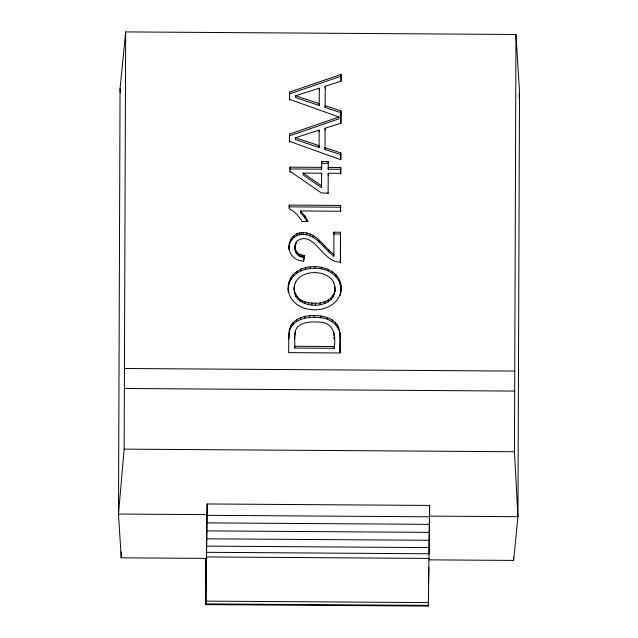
<?xml version="1.0" encoding="UTF-8"?>
<svg xmlns="http://www.w3.org/2000/svg" width="638" height="638" viewBox="0 0 638 638"><rect width="100%" height="100%" fill="white"/><g stroke="black" fill="none" stroke-linecap="round" stroke-linejoin="round"><path stroke-width="0.96" d="M428.967 559.861L513.622 560.419L513.63 557.445M513.622 560.419L517.944 516.7L519.499 91.362L515.975 34.492L125.678 31.9L120.056 88.714L118.501 514.045L121.212 557.819L206.864 558.386M205.962 558.394L205.891 604.625L428.345 606.1L429.629 505.432L207.167 503.956L206.991 514.635L118.501 514.045L124.147 449.136L125.678 31.9M206.098 557.771L206.034 584.089L206.991 514.635M205.891 604.625L207.167 503.956M288.759 337.063L288.695 352.623L340.078 352.958C339.336 343.762 342.135 333.53 337.406 325.005C332.302 317.652 322.653 315.69 314.247 315.467C306.766 315.459 298.736 317.006 293.225 322.445C288.823 326.688 288.982 333.188 288.727 338.858L289.524 329.033M289.237 205.069L289.221 208.825C294.796 211.425 298.911 216.306 302.021 221.482L308.09 221.522L304.852 215.955L300.554 210.979L340.596 211.242L340.612 205.412L289.237 205.069L289.205 206.856L340.58 207.198L340.612 205.412M289.445 142.21L289.5 134.092L338.993 117.041L338.961 118.828L289.469 135.878L289.5 134.092M289.596 100.222L289.652 92.095L341.091 74.375L341.067 81.185L325.244 86.258L325.213 88.044M289.995 172.22L290.035 167.164L321.648 167.371L321.616 169.166L290.003 168.95L290.035 167.164M294.62 348.037C295.553 341.234 292.643 332.565 297.659 326.847C303.066 321.704 311.033 321.719 318.027 322.046C333.961 321.823 336.178 335.054 334.137 348.3L294.62 348.037L294.652 346.243L334.168 346.506L334.137 348.3M319.064 147.458L319.152 130.136L295.41 137.744L295.378 139.539L319.064 147.458L319.096 145.671L295.41 137.744M319.215 105.469L319.303 88.148L295.561 95.756L295.538 97.542L319.215 105.469L319.247 103.675L295.561 95.756M321.552 187.628L321.632 173.209L303.122 173.081L303.09 174.876L321.552 187.628L321.584 185.833L303.122 173.081M321.616 169.166L321.672 161.542L328.259 161.581L328.203 169.206L340.724 169.293L340.756 167.499L328.235 167.419L328.203 169.206M340.756 159.572L340.772 154.707L324.981 149.428L325.085 128.246L340.915 123.174L340.955 110.924L325.173 105.645L325.141 107.439L340.931 112.719L340.891 123.086M325.141 107.439L325.244 86.258M328.115 193.88L328.219 173.249L340.732 173.329L340.756 167.499M289.158 249.96C287.969 242.48 293.663 234.983 301.272 234.457C315.93 233.277 323.562 248.565 333.818 256.237L333.929 232.192L340.517 232.24L340.405 261.979C322.948 263.374 314.167 229.839 297.236 240.861C292.212 246.491 295.633 257.975 304.174 257.114L304.206 255.328C300.195 255.479 296.016 252.999 295.227 248.868M340.054 352.838L340.134 336.665M340.381 262.776L340.517 232.24M340.564 211.09L340.58 207.198M340.7 174.15L340.724 169.293M341.043 81.034L341.091 74.375M324.981 149.428L325.013 147.641L340.804 152.921L340.78 159.723L289.469 141.325M428.521 568.171L428.489 585.564L428.816 567.708M429.629 505.432L429.055 553.967M429.454 516.11L517.944 516.7L514.451 451.728L515.975 34.492M121.212 557.819L121.244 551.87M289.652 92.095L289.62 93.89L341.059 76.169M288.272 287.85L288.432 292.73C282.634 255.942 350.087 259.156 340.285 295.234L340.971 288.232M289.054 248.27C288.153 240.757 293.568 233.197 301.303 232.663C315.962 231.49 323.594 246.778 333.849 254.442L333.818 256.237M289.413 244.769L289.445 242.974M288.248 289.644L288.966 282.538M290.585 241.419L290.617 239.625M288.934 284.333L290.784 279.811L290.816 278.016M289.493 330.827L290.681 327.693L290.713 325.906M292.252 238.995L292.284 237.2M290.681 327.693L291.797 325.882L291.829 324.096M290.784 279.811L293.424 276.166L293.456 274.372M294.333 237.113L294.365 235.318M291.797 325.882L293.193 324.232L293.225 322.445M335.038 288.216C336.314 311.918 290.29 310.594 294.293 286.263C297.834 266.524 336.473 268.51 335.014 290.011L334.599 286.438M295.203 250.662L295.067 245.614M295.203 246.388L295.234 244.593M294.628 293.313L294.293 286.263M295.609 245.04L295.641 243.253M295.857 252.584L295.888 250.79M295.561 283.695L295.585 281.9M296.287 243.788L296.319 241.993M294.684 337.024L294.652 338.81L294.876 333.219M296.806 235.653L296.837 233.867M295.865 296.455L295.896 294.668L294.66 291.526M296.885 254.147L296.917 252.361M293.424 276.166L296.893 273.12L296.925 271.333M293.193 324.232L296.534 321.496L296.566 319.71M298.313 255.455L298.345 253.661M297.651 298.999L297.683 297.212L295.896 294.668M299.302 234.8L299.326 233.006M299.708 256.237L299.74 254.45M300.554 210.979L300.53 212.765L304.82 217.741L307.133 221.721M299.948 301.2L299.98 299.413L297.683 297.212M301.272 234.457L301.303 232.663M301.136 256.739L301.168 254.945M296.893 273.12L301.04 270.831L301.072 269.037M296.534 321.496L300.482 319.494L300.514 317.7M302.643 257.018L302.675 255.224M303.289 234.361L303.321 232.575M302.476 302.707L302.508 300.913L299.98 299.413M304.82 217.741L304.852 215.955M300.482 319.494L304.797 318.187L304.828 316.392M304.996 303.672L305.028 301.886L302.508 300.913M301.04 270.831L305.618 269.292L305.65 267.505M306.814 234.736L306.846 232.942M308.529 304.493L308.561 302.699L305.028 301.886M310.172 235.757L310.204 233.971M305.618 269.292L310.14 268.494L310.172 266.708M304.797 318.187L309.47 317.445L309.502 315.658M311.902 304.884L311.934 303.09L308.561 302.699M313.25 237.336L313.282 235.55M340.939 290.019C341.306 276.382 327.302 267.601 314.749 268.271L314.781 266.477M309.47 317.445L314.215 317.253L314.247 315.467M315.3 305.012L315.331 303.225C323.625 303.624 333.554 299.302 334.902 290.242L334.87 292.037M319.271 89.942L319.303 88.148M319.12 131.93L319.152 130.136M319.128 241.922L319.159 240.127M321.672 161.542L321.64 163.328L328.227 163.376L328.259 161.581M321.6 174.995L321.632 173.209M320.156 304.693L320.188 302.906M321.424 268.877L321.448 267.091M340.102 338.459C341.322 327.23 331.577 318.585 320.898 317.756L320.93 315.962M325.053 130.04L325.085 128.246M324.319 247.121L324.351 245.335M324.846 303.536L324.878 301.742M328.187 175.043L328.219 173.249M327.78 270.767L327.812 268.973M327.35 319.399L327.382 317.604M328.785 251.922L328.817 250.128M328.283 301.83L328.307 300.043M330.978 299.669L331.01 297.874M332.398 273.295L332.43 271.509M332.119 321.704L332.151 319.909M333.929 232.192L333.897 233.986L340.485 234.026M333.084 297.029L333.116 295.234M333.411 283.392L333.443 281.597M333.77 332.023L333.881 335.516M334.432 294.022L334.464 292.236M334.2 337.127L334.176 338.922L334.025 337.223M335.939 276.461L335.971 274.675M335.484 324.399L335.508 322.605M340.931 112.719L340.955 110.924M337.374 326.792L337.406 325.005M338.539 280.281L338.571 278.487M340.772 154.707L340.804 152.921M338.611 329.272L338.642 327.485M340.214 284.484L340.245 282.69M339.615 332.773L339.647 330.986M340.006 335.604L340.03 333.818M340.764 287.236L340.796 285.441M294.979 248.437L295.035 247.408M294.174 289.644L294.262 288.057M518.989 97.239L519.499 91.362M304.206 255.328L303.521 261.149C295.641 261.117 288.44 254.594 289.086 246.475M303.72 260.998L304.063 258.087M294.844 335.014L295.737 331.305M340.317 293.448C333.427 316.281 292.475 314.933 288.464 290.944M310.14 268.494L314.749 268.271M328.147 193.075L321.56 193.035L290.019 171.247M124.442 368.501L514.746 371.085M124.37 388.494L514.675 391.078M124.147 449.136L514.451 451.728M207.119 515.321L429.581 516.796M207.087 522.873L429.549 524.348M207.039 530.888L429.502 532.363M206.975 538.815L429.438 540.29M206.911 546.12L429.374 547.595M206.84 552.301L429.302 553.776M206.776 556.942L429.23 558.417M206.002 601.116L428.457 602.591M205.938 603.891L428.401 605.374M311.934 303.09L315.331 303.225M314.215 317.253L320.898 317.756M289.62 99.337L338.993 117.041M120.056 88.714L120.263 92.63M428.313 604.728L428.345 606.1"/></g></svg>
